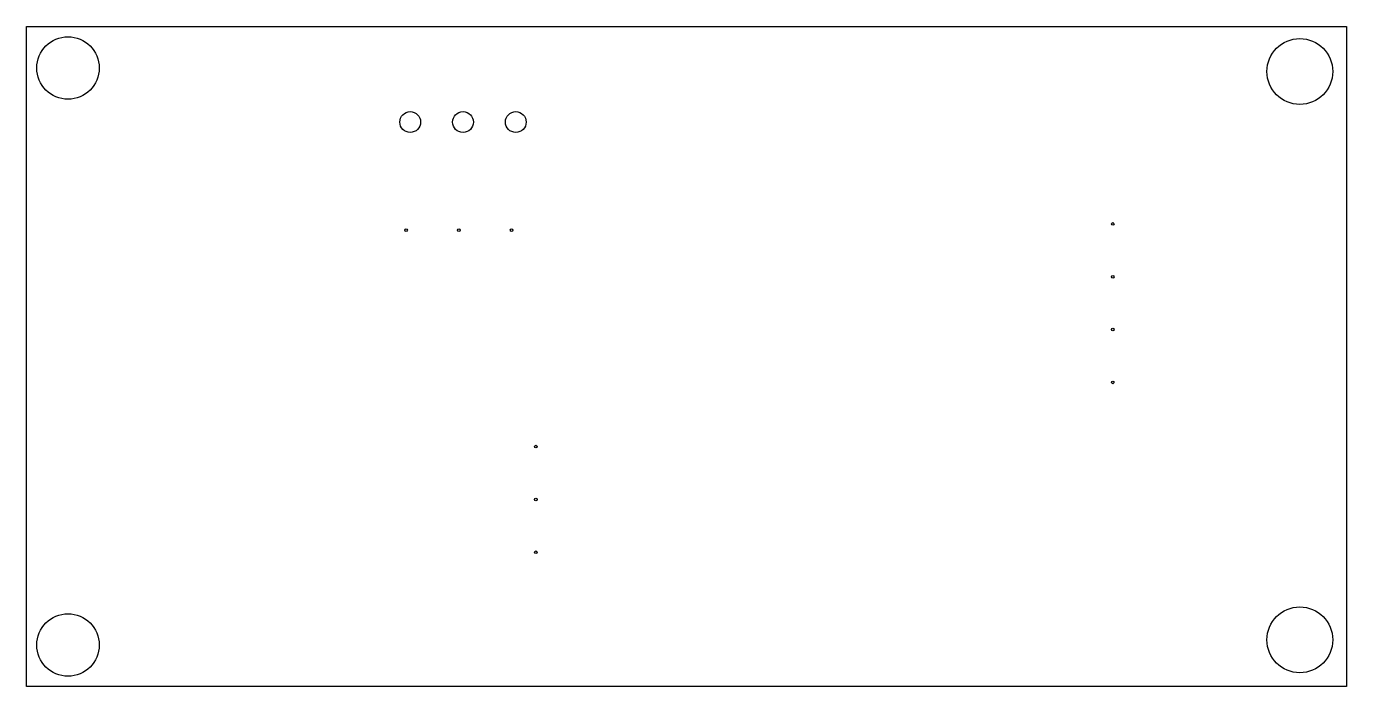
# Model space of a CAD drawing. Extents: x 0 to 63.5, y -31.8 to 0.
import ezdxf

# ---------------------------------------------------------------- set-up
doc = ezdxf.new("R2010")
doc.units = 0
doc.layers.add('BLACK', color=7, linetype='CONTINUOUS')
doc.layers.add('WHITE', color=7, linetype='CONTINUOUS')

msp = doc.modelspace()

# ---------------------------------------------------------------- linework, layer by layer
at = {"layer": 'BLACK'}
for centre, radius in [((18.46, -4.6), 0.5), ((21, -4.6), 0.5), ((23.54, -4.6), 0.5), ((52.25, -9.5), 0.0635), ((18.26, -9.8), 0.0635), ((20.8, -9.8), 0.0635), ((23.34, -9.8), 0.0635), ((52.25, -12.04), 0.0635), ((52.25, -14.58), 0.0635), ((52.25, -17.12), 0.0635), ((24.5, -20.21), 0.0635), ((24.5, -22.75), 0.0635), ((24.5, -25.29), 0.0635)]:
    msp.add_circle(centre, radius, dxfattribs=at)
at = {"layer": 'WHITE', "linetype": 'CONTINUOUS'}
for p, q in [((0, 0), (63.5, 0)), ((0, -31.75), (0, 0)), ((63.5, 0), (63.5, -31.75)), ((63.5, -31.75), (0, -31.75))]:
    msp.add_line(p, q, dxfattribs=at)
at = {"layer": 'WHITE'}
for centre, radius in [((2, -2), 1.5), ((61.25, -2.169), 1.581), ((61.25, -29.5), 1.581), ((2, -29.75), 1.5)]:
    msp.add_circle(centre, radius, dxfattribs=at)

doc.saveas('drawing.dxf')
